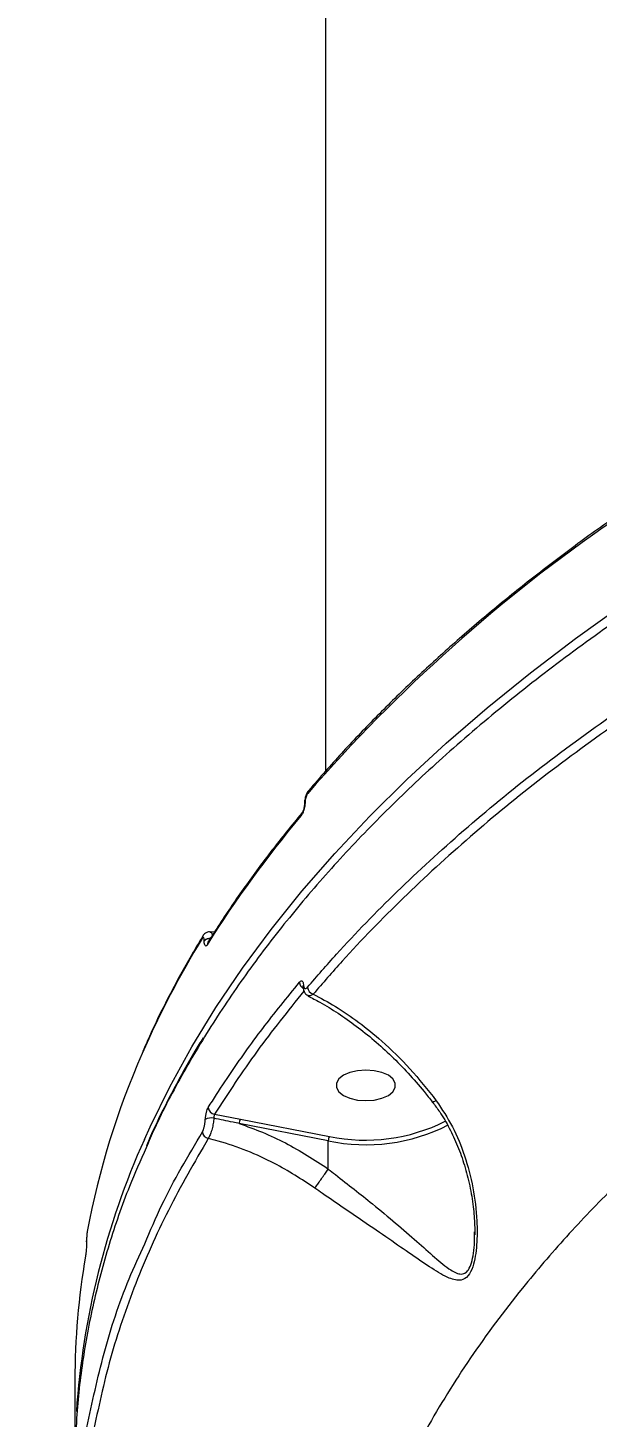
# Model space of a CAD drawing. Header units: millimetres. Extents: x -10881 to 8954, y -8695 to 5624.
# Drawn here: x -4941.7 to -4855.3, y 1811.5 to 2022.1 of the extents above; entities that cross this region are included whole.
import ezdxf

# ---------------------------------------------------------------- set-up
doc = ezdxf.new("R2010")
doc.units = ezdxf.units.MM
for name, color, linetype in [('DIKOM_ОБЪЕКТ', 7, 'Continuous'), ('DIKOM_РАЗМЕР_ЗОНА', 7, 'Continuous'), ('DIKOM_РАЗМЕР_ОБЪЕКТА', 7, 'Continuous')]:
    doc.layers.add(name, color=color, linetype=linetype)
doc.styles.add('style1', font='arial.ttf', dxfattribs={"width": 0.8})
doc.dimstyles.new('1-50', dxfattribs={"dimtxt": 300, "dimasz": 200, "dimexe": 100, "dimexo": 0, "dimgap": 100, "dimtad": 1, "dimtxsty": 'style1', "dimcen": 200, "dimclrd": 7, "dimclre": 7, "dimclrt": 7, "dimadec": 1, "dimazin": 2, "dimtfac": 1, "dimtmove": 0, "dimatfit": 2, "dimfxl": 0, "dimlwd": 25, "dimlwe": 18, "dimarcsym": 0})

# ---------------------------------------------------------------- blocks, each defined once
blk = doc.blocks.new('*D9')
at = {"layer": 'Defpoints', "color": 0, "transparency": 16777216}
for p in [(-9533.99, 4149), (-6877.05, 4149), (-2715.65, -5051.15)]:
    blk.add_point(p, dxfattribs=at)
at = {"layer": 'DIKOM_РАЗМЕР_ОБЪЕКТА', "color": 7, "lineweight": 18, "transparency": 16777216}
for p, q in [((-6877.05, 4149), (-9633.99, 4149)), ((-2715.65, -5051.15), (-9633.99, -5051.15))]:
    blk.add_line(p, q, dxfattribs=at)
at = {"layer": 'DIKOM_РАЗМЕР_ОБЪЕКТА', "color": 7, "lineweight": 25, "transparency": 16777216}
blk.add_line((-9533.99, -4851.15), (-9533.99, 3949), dxfattribs=at)
at = {"layer": 'DIKOM_РАЗМЕР_ОБЪЕКТА', "color": 7, "transparency": 16777216}
for points in [[(-9567.32, 3949), (-9500.66, 3949), (-9533.99, 4149)], [(-9567.32, -4851.15), (-9500.66, -4851.15), (-9533.99, -5051.15)]]:
    blk.add_solid(points, dxfattribs=at)
at = {"layer": 'DIKOM_РАЗМЕР_ОБЪЕКТА', "color": 7, "transparency": 16777216, "insert": (-9787.16, -451.07), "char_height": 300, "attachment_point": 5, "rotation": 90, "style": 'style1'}
blk.add_mtext('9200', dxfattribs=at)
blk = doc.blocks.new('*D10')
at = {"layer": 'Defpoints', "color": 0, "transparency": 16777216}
for p in [(-7152.73, 2730.8), (7385.22, 911.28), (7385.22, -7693.77)]:
    blk.add_point(p, dxfattribs=at)
at = {"layer": 'DIKOM_РАЗМЕР_ОБЪЕКТА', "color": 7, "lineweight": 18, "transparency": 16777216}
for p, q in [((-7152.73, 2730.8), (-7152.73, -7793.77)), ((7385.22, 911.28), (7385.22, -7793.77))]:
    blk.add_line(p, q, dxfattribs=at)
at = {"layer": 'DIKOM_РАЗМЕР_ОБЪЕКТА', "color": 7, "lineweight": 25, "transparency": 16777216}
blk.add_line((-6952.73, -7693.77), (7185.22, -7693.77), dxfattribs=at)
at = {"layer": 'DIKOM_РАЗМЕР_ОБЪЕКТА', "color": 7, "transparency": 16777216}
for points in [[(-6952.73, -7660.43), (-6952.73, -7727.1), (-7152.73, -7693.77)], [(7185.22, -7660.43), (7185.22, -7727.1), (7385.22, -7693.77)]]:
    blk.add_solid(points, dxfattribs=at)
at = {"layer": 'DIKOM_РАЗМЕР_ОБЪЕКТА', "color": 7, "transparency": 16777216, "insert": (116.24, -7440.59), "char_height": 300, "attachment_point": 5, "style": 'style1'}
blk.add_mtext('14500', dxfattribs=at)
blk = doc.blocks.new('*D11')
at = {"layer": 'Defpoints', "color": 0, "transparency": 16777216}
for p in [(-7028.45, 5624.13), (-10431.26, -7165.91), (-2784.83, -7165.91)]:
    blk.add_point(p, dxfattribs=at)
at = {"layer": 'DIKOM_РАЗМЕР_ЗОНА', "color": 7, "lineweight": 18, "transparency": 16777216}
for p, q in [((-7028.45, 5624.13), (-10531.26, 5624.13)), ((-2784.83, -7165.91), (-10531.26, -7165.91))]:
    blk.add_line(p, q, dxfattribs=at)
at = {"layer": 'DIKOM_РАЗМЕР_ЗОНА', "color": 7, "lineweight": 25, "transparency": 16777216}
blk.add_line((-10431.26, 5424.13), (-10431.26, -6965.91), dxfattribs=at)
at = {"layer": 'DIKOM_РАЗМЕР_ЗОНА', "color": 7, "transparency": 16777216}
for points in [[(-10464.6, 5424.13), (-10397.93, 5424.13), (-10431.26, 5624.13)], [(-10464.6, -6965.91), (-10397.93, -6965.91), (-10431.26, -7165.91)]]:
    blk.add_solid(points, dxfattribs=at)
at = {"layer": 'DIKOM_РАЗМЕР_ЗОНА', "color": 7, "transparency": 16777216, "insert": (-10684.43, -770.89), "char_height": 300, "attachment_point": 5, "rotation": 90, "style": 'style1'}
blk.add_mtext('12800', dxfattribs=at)
blk = doc.blocks.new('*D12')
at = {"layer": 'Defpoints', "color": 0, "transparency": 16777216}
for p in [(-9113.32, 3014.05), (8954.2, 2756.48), (8954.2, -8594.51)]:
    blk.add_point(p, dxfattribs=at)
at = {"layer": 'DIKOM_РАЗМЕР_ЗОНА', "color": 7, "lineweight": 18, "transparency": 16777216}
for p, q in [((-9113.32, 3014.05), (-9113.32, -8694.51)), ((8954.2, 2756.48), (8954.2, -8694.51))]:
    blk.add_line(p, q, dxfattribs=at)
at = {"layer": 'DIKOM_РАЗМЕР_ЗОНА', "color": 7, "lineweight": 25, "transparency": 16777216}
blk.add_line((-8913.32, -8594.51), (8754.2, -8594.51), dxfattribs=at)
at = {"layer": 'DIKOM_РАЗМЕР_ЗОНА', "color": 7, "transparency": 16777216}
for points in [[(-8913.32, -8561.18), (-8913.32, -8627.85), (-9113.32, -8594.51)], [(8754.2, -8561.18), (8754.2, -8627.85), (8954.2, -8594.51)]]:
    blk.add_solid(points, dxfattribs=at)
at = {"layer": 'DIKOM_РАЗМЕР_ЗОНА', "color": 7, "transparency": 16777216, "insert": (-79.56, -8341.34), "char_height": 300, "attachment_point": 5, "style": 'style1'}
blk.add_mtext('18000', dxfattribs=at)

msp = doc.modelspace()

# ---------------------------------------------------------------- linework, layer by layer
at = {"layer": 'DIKOM_ОБЪЕКТ', "color": 7, "linetype": 'Continuous', "lineweight": 15}
for p, q in [((-4896.515, 2171.598), (-4896.514, 1909.438)), ((-4899.707, 1904.536), (-4899.707, 1904.467)), ((-4899.624, 1904.741), (-4899.624, 1904.673)), ((-4913.346, 1885.037), (-4913.992, 1885.087)), ((-4914.909, 1883.675), (-4914.909, 1883.722)), ((-4914.348, 1883.501), (-4914.346, 1883.503)), ((-4913.349, 1857.435), (-4909.429, 1856.694)), ((-4896.098, 1853.414), (-4909.604, 1856.025)), ((-4909.429, 1856.694), (-4895.923, 1854.083)), ((-4896.098, 1849.129), (-4896.098, 1853.414)), ((-4932.756, 1838.206), (-4932.752, 1838.253)), ((-4932.752, 1838.253), (-4932.752, 1838.165)), ((-4873.937, 1839.173), (-4873.941, 1839.609)), ((-4932.756, 1838.206), (-4932.756, 1838.118)), ((-4932.756, 1838.118), (-4932.752, 1838.165)), ((-4934.514, 1817.086), (-4934.514, 1805.513))]:
    msp.add_line(p, q, dxfattribs=at)
at = {"layer": 'DIKOM_ОБЪЕКТ', "color": 7, "linetype": 'Continuous', "lineweight": 15, "flags": 128}
for points in [[(-4923.991, 1853.62), (-4923.129, 1855.528), (-4920.138, 1861.612), (-4916.806, 1867.649), (-4913.135, 1873.634), (-4909.128, 1879.562), (-4904.788, 1885.427), (-4900.121, 1891.225), (-4895.128, 1896.95), (-4889.815, 1902.599), (-4884.185, 1908.166), (-4878.244, 1913.646), (-4871.997, 1919.036), (-4865.449, 1924.329), (-4858.605, 1929.523), (-4851.472, 1934.612)], [(-4890.391, 1859.497), (-4889.123, 1859.591), (-4887.958, 1859.865), (-4886.99, 1860.296), (-4886.298, 1860.851), (-4885.937, 1861.484), (-4885.937, 1862.144), (-4886.298, 1862.776), (-4886.99, 1863.331), (-4887.958, 1863.763), (-4889.123, 1864.037), (-4890.391, 1864.131), (-4891.659, 1864.037), (-4892.824, 1863.763), (-4893.792, 1863.331), (-4894.484, 1862.776), (-4894.845, 1862.144), (-4894.845, 1861.484), (-4894.484, 1860.851), (-4893.792, 1860.296), (-4892.824, 1859.865), (-4891.659, 1859.591), (-4890.391, 1859.497)]]:
    msp.add_lwpolyline(points, dxfattribs=at)
at = {"layer": 'DIKOM_ОБЪЕКТ', "color": 7, "linetype": 'Continuous', "lineweight": 15}
for centre, radius, start, end in [((-4714.096, 1745.194), 245.251, 124.44822, 139.0084), ((-4898.547, 1906.081), 0.666, 140.14498, 181.27722), ((-4899.392, 1904.528), 0.315, 137.39081, 178.07077), ((-4899.393, 1904.46), 0.314, 137.35785, 178.84626), ((-4767.756, 1791.296), 173.069, 139.9569, 147.95341), ((-4899.586, 1902.657), 0.665, 139.79078, 181.29219), ((-4793.13, 1809.265), 143.187, 148.49535, 156.38014), ((-4914.515, 1884.097), 0.696, 148.79627, 180.52255), ((-4914.079, 1882.959), 1.128, 84.51338, 137.40686), ((-4914.086, 1882.922), 1.116, 85.60887, 137.51356), ((-4913.758, 1883.134), 0.694, 148.35626, 180.56499), ((-4899.34, 1877.516), 1.152, 184.04205, 241.44089), ((-4899.511, 1876.805), 0.436, 144.66723, 183.03943), ((-4898.085, 1876.766), 1.169, 184.15576, 255.01806), ((-4811.531, 1817.061), 123.205, 156.27316, 169.42084), ((-4913.194, 1858.535), 1.111, 184.60986, 261.94584), ((-4913.874, 1855.265), 1.607, 74.91755, 122.99319), ((-4908.294, 1856.039), 1.31, 149.97775, 180.61158), ((-4890.388, 1880.143), 27.333, 257.94097, 297.07095), ((-4890.415, 1880.237), 26.727, 258.10808, 296.81437), ((-4814.033, 1804.219), 120.546, 155.80681, 176.12252), ((-4914.095, 1854.858), 1.102, 184.55518, 259.41028), ((-4894.788, 1853.428), 1.31, 149.97733, 180.61168), ((-4822.244, 1817.059), 112.271, 170.32594, 179.98598)]:
    msp.add_arc(centre, radius, start, end, dxfattribs=at)
for points, knots in [([(-4515.516, 2020.062), (-4520.094, 2020.034), (-4530.466, 2019.97), (-4546.621, 2019.488), (-4563.976, 2018.621), (-4581.295, 2017.374), (-4598.652, 2015.744), (-4615.995, 2013.722), (-4633.31, 2011.3), (-4650.46, 2008.49), (-4667.193, 2005.336), (-4683.467, 2001.86), (-4699.283, 1998.08), (-4714.825, 1993.953), (-4730.155, 1989.456), (-4745.221, 1984.592), (-4760.003, 1979.355), (-4774.38, 1973.781), (-4788.142, 1967.952), (-4801.264, 1961.899), (-4813.759, 1955.636), (-4825.771, 1949.093), (-4837.347, 1942.236), (-4848.437, 1935.079), (-4859.019, 1927.618), (-4869.002, 1919.908), (-4878.134, 1912.153), (-4886.436, 1904.395), (-4893.955, 1896.653), (-4900.884, 1888.742), (-4907.239, 1880.626), (-4913.004, 1872.326), (-4918.097, 1863.835), (-4921.668, 1857.172), (-4923.304, 1853.313), (-4923.708, 1852.359)], [0, 0, 0, 0, 0.0243713, 0.055214, 0.0861096, 0.1171661, 0.1482767, 0.1800076, 0.2117963, 0.2437603, 0.2757834, 0.306626, 0.3375216, 0.3685781, 0.3996887, 0.4314197, 0.4632084, 0.4951724, 0.5271955, 0.5580381, 0.5889337, 0.6199902, 0.6511008, 0.6828318, 0.7146205, 0.7465845, 0.7786075, 0.8083481, 0.8381362, 0.8680683, 0.8980489, 0.9285831, 0.9591687, 0.9899103, 1, 1, 1, 1]), ([(-4576.068, 1949.996), (-4583.215, 1949.328), (-4597.533, 1947.99), (-4618.126, 1945.256), (-4637.893, 1942.068), (-4657.479, 1938.3), (-4677.365, 1933.809), (-4695.147, 1929.13), (-4710.286, 1924.65), (-4722.956, 1920.552), (-4735.331, 1916.192), (-4746.621, 1911.868), (-4756.856, 1907.649), (-4766.11, 1903.579), (-4775.121, 1899.353), (-4785.861, 1893.984), (-4798.368, 1887.172), (-4812.229, 1878.734), (-4824.667, 1870.221), (-4835.538, 1861.909), (-4844.67, 1854.161), (-4852.836, 1846.473), (-4860.11, 1838.876), (-4867.504, 1830.246), (-4874.733, 1820.525), (-4881.057, 1810.32), (-4886.032, 1800.573), (-4889.724, 1791.658), (-4892.539, 1782.965), (-4894.594, 1774.51), (-4896.009, 1765.048), (-4896.694, 1758.138), (-4896.488, 1754.081), (-4896.476, 1753.829)], [0, 0, 0, 0, 0.0404234, 0.0809794, 0.1182636, 0.1556516, 0.1972426, 0.2389778, 0.2666326, 0.2942873, 0.3221123, 0.3499373, 0.3724264, 0.3949155, 0.4174958, 0.440076, 0.4779797, 0.5184349, 0.5590224, 0.5925712, 0.6261951, 0.6564233, 0.6867064, 0.7171402, 0.7576621, 0.7983163, 0.8319195, 0.8655979, 0.8958744, 0.9262057, 0.9566877, 0.9973108, 1, 1, 1, 1]), ([(-4852.593, 1947.952), (-4853.786, 1947.109), (-4857.245, 1944.666), (-4862.774, 1940.548), (-4869.092, 1935.572), (-4875.139, 1930.506), (-4880.915, 1925.356), (-4886.417, 1920.125), (-4891.634, 1914.817), (-4895.819, 1910.269), (-4898.22, 1907.482), (-4899.059, 1906.508)], [0, 0, 0, 0, 0.065273, 0.1892971, 0.3133243, 0.4373494, 0.5613709, 0.6853868, 0.809395, 0.9333931, 1, 1, 1, 1]), ([(-4899.251, 1876.682), (-4897.796, 1878.357), (-4893.546, 1883.255), (-4885.802, 1891.219), (-4875.692, 1900.488), (-4864.71, 1909.547), (-4856.651, 1915.352), (-4852.616, 1918.258)], [0, 0, 0, 0, 0.1144542, 0.3345003, 0.5550756, 0.7772654, 1, 1, 1, 1]), ([(-4851.853, 1917.121), (-4855.831, 1914.256), (-4863.797, 1908.521), (-4874.725, 1899.524), (-4884.868, 1890.242), (-4892.66, 1882.235), (-4896.936, 1877.309), (-4898.387, 1875.637)], [0, 0, 0, 0, 0.2200461, 0.4406213, 0.6628108, 0.8855451, 1, 1, 1, 1]), ([(-4899.048, 1906.499), (-4899.084, 1906.463), (-4899.256, 1906.288), (-4899.448, 1905.876), (-4899.641, 1905.252), (-4899.724, 1904.781), (-4899.704, 1904.557), (-4899.702, 1904.538)], [0, 0, 0, 0, 0.0787037, 0.377796, 0.6637957, 0.9705174, 1, 1, 1, 1]), ([(-4899.213, 1906.066), (-4899.261, 1906), (-4899.358, 1905.866), (-4899.485, 1905.56), (-4899.577, 1905.225), (-4899.619, 1904.942), (-4899.623, 1904.793), (-4899.624, 1904.741)], [0, 0, 0, 0, 0.2288294, 0.4578465, 0.6785143, 0.8883618, 1, 1, 1, 1]), ([(-4899.624, 1904.673), (-4899.626, 1904.596), (-4899.632, 1904.369), (-4899.697, 1903.934), (-4899.838, 1903.418), (-4900.032, 1902.949), (-4900.178, 1902.744), (-4900.251, 1902.642)], [0, 0, 0, 0, 0.1082969, 0.3204328, 0.5430623, 0.7715679, 1, 1, 1, 1]), ([(-4899.708, 1904.467), (-4899.708, 1904.464), (-4899.705, 1904.411), (-4899.717, 1904.246), (-4899.756, 1903.976), (-4899.832, 1903.663), (-4899.934, 1903.379), (-4900.025, 1903.188), (-4900.089, 1903.093), (-4900.093, 1903.088), (-4900.094, 1903.086)], [0, 0, 0, 0, 0.0069969, 0.1392361, 0.2904703, 0.4645876, 0.6510857, 0.8100788, 0.9382454, 1, 1, 1, 1]), ([(-4900.099, 1903.08), (-4900.894, 1902.119), (-4903.197, 1899.332), (-4906.781, 1894.672), (-4910.762, 1889.108), (-4913.158, 1885.361), (-4914.349, 1883.499)], [0, 0, 0, 0, 0.1498871, 0.434446, 0.718974, 1, 1, 1, 1]), ([(-4913.99, 1885.04), (-4914.084, 1885.051), (-4914.295, 1885.077), (-4914.602, 1884.963), (-4914.865, 1884.777), (-4915.025, 1884.601), (-4915.088, 1884.486), (-4915.105, 1884.454)], [0, 0, 0, 0, 0.1990862, 0.4516687, 0.6805718, 0.9107478, 1, 1, 1, 1]), ([(-4913.995, 1885.033), (-4913.969, 1885.038), (-4913.875, 1885.053), (-4913.759, 1884.882), (-4913.705, 1884.628), (-4913.683, 1884.52)], [0, 0, 0, 0, 0.18528965, 0.65443464, 1, 1, 1, 1]), ([(-4915.111, 1884.457), (-4915.712, 1883.458), (-4917.451, 1880.563), (-4920.086, 1875.735), (-4922.523, 1870.886), (-4923.789, 1867.932), (-4924.224, 1866.918)], [0, 0, 0, 0, 0.1728398, 0.5006746, 0.828446, 1, 1, 1, 1]), ([(-4914.909, 1883.722), (-4914.91, 1883.784), (-4914.914, 1883.938), (-4914.951, 1884.121), (-4915.019, 1884.228), (-4915.11, 1884.228), (-4915.178, 1884.136), (-4915.211, 1884.09)], [0, 0, 0, 0, 0.14226816, 0.35709151, 0.5715532, 0.78571446, 1, 1, 1, 1]), ([(-4914.452, 1883.127), (-4914.504, 1883.059), (-4914.607, 1882.921), (-4914.744, 1882.922), (-4914.847, 1883.081), (-4914.901, 1883.354), (-4914.907, 1883.584), (-4914.909, 1883.675)], [0, 0, 0, 0, 0.2150376, 0.4299703, 0.6447112, 0.8592201, 1, 1, 1, 1]), ([(-4914.301, 1858.446), (-4914.096, 1858.772), (-4913.07, 1860.405), (-4910.43, 1864.419), (-4906.149, 1870.449), (-4902.376, 1875.105), (-4900.488, 1877.435)], [0, 0, 0, 0, 0.0507678, 0.2538476, 0.6266954, 1, 1, 1, 1]), ([(-4900.488, 1877.435), (-4900.465, 1877.462), (-4900.372, 1877.566), (-4900.214, 1877.656), (-4900.044, 1877.61), (-4899.917, 1877.415), (-4899.883, 1877.176), (-4899.866, 1877.056)], [0, 0, 0, 0, 0.0825824, 0.3217227, 0.5513052, 0.7756177, 1, 1, 1, 1]), ([(-4899.956, 1876.859), (-4899.957, 1876.859), (-4899.957, 1876.86), (-4899.949, 1876.827), (-4899.947, 1876.784), (-4899.947, 1876.774)], [0, 0, 0, 0, 0.3240954, 0.8519691, 1, 1, 1, 1]), ([(-4899.942, 1876.782), (-4899.94, 1876.751), (-4899.931, 1876.489), (-4899.823, 1876.108), (-4899.555, 1875.651), (-4899.287, 1875.494), (-4899.17, 1875.425)], [0, 0, 0, 0, 0.0555801, 0.4642269, 0.7655767, 1, 1, 1, 1]), ([(-4899.866, 1877.056), (-4899.85, 1876.938), (-4899.817, 1876.702), (-4899.691, 1876.509), (-4899.523, 1876.465), (-4899.367, 1876.554), (-4899.274, 1876.655), (-4899.251, 1876.682)], [0, 0, 0, 0, 0.2256675, 0.4513623, 0.6801796, 0.9175966, 1, 1, 1, 1]), ([(-4899.786, 1876.103), (-4902.22, 1873.082), (-4907.169, 1866.942), (-4911.267, 1860.638), (-4913.349, 1857.435)], [0, 0, 0, 0, 0.49194637, 1, 1, 1, 1]), ([(-4899.18, 1875.34), (-4898.578, 1875.039), (-4897.048, 1874.276), (-4894.598, 1872.759), (-4891.847, 1870.834), (-4889.139, 1868.658), (-4886.501, 1866.268), (-4883.974, 1863.676), (-4881.895, 1861.328), (-4880.725, 1859.79), (-4880.301, 1859.232)], [0, 0, 0, 0, 0.0889572, 0.22581983, 0.36402382, 0.50319858, 0.64285871, 0.78233723, 0.92103163, 1, 1, 1, 1]), ([(-4898.387, 1875.637), (-4898.435, 1875.598), (-4898.621, 1875.446), (-4898.896, 1875.32), (-4899.07, 1875.399), (-4899.138, 1875.429)], [0, 0, 0, 0, 0.17441698, 0.67901735, 1, 1, 1, 1]), ([(-4898.387, 1875.637), (-4897.264, 1875.039), (-4894.935, 1873.797), (-4891.447, 1871.404), (-4887.636, 1868.3), (-4883.618, 1864.395), (-4881.033, 1861.134), (-4879.726, 1859.485)], [0, 0, 0, 0, 0.1665418, 0.3455483, 0.526757, 0.7607811, 1, 1, 1, 1]), ([(-4915.086, 1868.997), (-4915.504, 1868.327), (-4917.099, 1865.775), (-4919.549, 1861.282), (-4922.006, 1856.504), (-4923.272, 1853.613), (-4923.69, 1852.657)], [0, 0, 0, 0, 0.1246743, 0.4752279, 0.8264625, 1, 1, 1, 1]), ([(-4879.726, 1859.485), (-4878.866, 1858.189), (-4877.123, 1855.562), (-4875.316, 1851.079), (-4874.059, 1846.278), (-4873.508, 1841.706), (-4873.519, 1838.21), (-4873.789, 1835.88), (-4874.184, 1834.187), (-4874.899, 1832.761), (-4875.852, 1832.231), (-4876.829, 1832.282), (-4878.254, 1832.75), (-4880.375, 1834.022), (-4883.409, 1836.097), (-4886.89, 1838.519), (-4890.41, 1840.929), (-4893.828, 1843.254), (-4896.306, 1844.949), (-4897.751, 1845.968), (-4898.144, 1846.244)], [0, 0, 0, 0, 0.0704036, 0.1427031, 0.2195593, 0.2979651, 0.3555927, 0.3848666, 0.4149661, 0.4491209, 0.4886795, 0.5172627, 0.546521, 0.6240214, 0.7036981, 0.7828119, 0.8640045, 0.920468, 0.9784132, 1, 1, 1, 1]), ([(-4879.726, 1859.485), (-4879.752, 1859.47), (-4879.913, 1859.38), (-4880.136, 1859.273), (-4880.186, 1859.296), (-4880.209, 1859.306)], [0, 0, 0, 0, 0.09541376, 0.59605957, 1, 1, 1, 1]), ([(-4914.749, 1856.613), (-4914.747, 1856.648), (-4914.738, 1856.839), (-4914.695, 1857.216), (-4914.593, 1857.711), (-4914.457, 1858.154), (-4914.353, 1858.348), (-4914.301, 1858.446)], [0, 0, 0, 0, 0.0535395, 0.2897948, 0.5263616, 0.7631292, 1, 1, 1, 1]), ([(-4913.349, 1857.435), (-4913.362, 1857.402), (-4913.388, 1857.335), (-4913.421, 1857.185), (-4913.445, 1857.019), (-4913.454, 1856.892), (-4913.456, 1856.828), (-4913.456, 1856.816)], [0, 0, 0, 0, 0.2371772, 0.4742074, 0.7107529, 0.9465992, 1, 1, 1, 1]), ([(-4880.285, 1859.254), (-4879.919, 1858.77), (-4878.976, 1857.523), (-4877.705, 1855.3), (-4876.437, 1852.601), (-4875.408, 1849.676), (-4874.601, 1846.578), (-4874.103, 1843.526), (-4873.892, 1841.031), (-4873.902, 1839.649), (-4873.905, 1839.173)], [0, 0, 0, 0, 0.0834886, 0.2151859, 0.3533912, 0.4968824, 0.6455681, 0.7987753, 0.9307864, 1, 1, 1, 1]), ([(-4915.193, 1854.77), (-4915.142, 1854.868), (-4915.041, 1855.063), (-4914.906, 1855.508), (-4914.804, 1856.005), (-4914.761, 1856.384), (-4914.751, 1856.577), (-4914.749, 1856.613)], [0, 0, 0, 0, 0.2363546, 0.4725827, 0.7091512, 0.9458514, 1, 1, 1, 1]), ([(-4913.456, 1856.816), (-4913.461, 1856.757), (-4913.486, 1856.438), (-4913.577, 1855.812), (-4913.773, 1854.991), (-4914.024, 1854.257), (-4914.206, 1853.935), (-4914.297, 1853.774)], [0, 0, 0, 0, 0.0542198, 0.2910956, 0.5276365, 0.7637336, 1, 1, 1, 1]), ([(-4909.604, 1856.025), (-4909.917, 1856.092), (-4911.198, 1856.366), (-4912.484, 1856.623), (-4913.456, 1856.816)], [0, 0, 0, 0, 0.2435998, 1, 1, 1, 1]), ([(-4909.604, 1856.025), (-4908.425, 1855.599), (-4906.057, 1854.745), (-4901.451, 1852.61), (-4898.233, 1850.517), (-4896.098, 1849.129)], [0, 0, 0, 0, 0.2504012, 0.5028662, 1, 1, 1, 1]), ([(-4914.297, 1853.774), (-4916.394, 1850.149), (-4920.592, 1842.889), (-4925.465, 1831.765), (-4929.371, 1820.484), (-4930.976, 1812.867), (-4931.779, 1809.053)], [0, 0, 0, 0, 0.2482526, 0.4971936, 0.7482408, 1, 1, 1, 1]), ([(-4923.939, 1837.804), (-4923.105, 1839.768), (-4920.674, 1845.488), (-4917.366, 1851.091), (-4915.193, 1854.77)], [0, 0, 0, 0, 0.3433966, 1, 1, 1, 1]), ([(-4898.144, 1846.244), (-4900.153, 1847.558), (-4903.46, 1849.72), (-4908.449, 1851.95), (-4911.829, 1853.127), (-4913.795, 1853.643), (-4914.297, 1853.774)], [0, 0, 0, 0, 0.3957843, 0.6516337, 0.9109959, 1, 1, 1, 1]), ([(-4923.708, 1852.359), (-4924.582, 1850.408), (-4926.757, 1845.548), (-4929.428, 1837.689), (-4931.829, 1828.797), (-4933.464, 1819.833), (-4934.397, 1811.487), (-4934.431, 1806.135), (-4934.445, 1803.793)], [0, 0, 0, 0, 0.1226392, 0.3053309, 0.4883364, 0.6722949, 0.8565739, 1, 1, 1, 1]), ([(-4898.144, 1846.244), (-4898.128, 1846.266), (-4898.057, 1846.364), (-4897.86, 1846.638), (-4897.496, 1847.147), (-4897.013, 1847.827), (-4896.518, 1848.528), (-4896.239, 1848.925), (-4896.1, 1849.123)], [0, 0, 0, 0, 0.035214, 0.1540698, 0.365553, 0.5770355, 0.7885178, 1, 1, 1, 1]), ([(-4896.098, 1849.129), (-4896.099, 1849.128), (-4896.099, 1849.126), (-4896.1, 1849.124), (-4896.1, 1849.123)], [0, 0, 0, 0, 0.65633916, 1, 1, 1, 1]), ([(-4896.1, 1849.123), (-4896.1, 1849.123), (-4895.739, 1848.84), (-4894.417, 1847.807), (-4892.137, 1846.027), (-4889.033, 1843.554), (-4885.803, 1840.88), (-4882.673, 1838.153), (-4879.914, 1835.694), (-4878.018, 1834.094), (-4876.715, 1833.357), (-4875.936, 1833.143), (-4875.357, 1833.318), (-4874.868, 1833.802), (-4874.599, 1834.313), (-4874.292, 1835.237), (-4874.067, 1836.388), (-4873.904, 1837.85), (-4873.928, 1838.811), (-4873.937, 1839.173)], [0, 0, 0, 0, 0.0000497, 0.0327668, 0.119913, 0.2092586, 0.3325416, 0.4588779, 0.578504, 0.7004777, 0.7424945, 0.7853146, 0.8276161, 0.8405556, 0.8786362, 0.8876852, 0.929642, 0.9735689, 1, 1, 1, 1]), ([(-4932.642, 1839.68), (-4932.658, 1839.579), (-4932.686, 1839.4), (-4932.72, 1839.038), (-4932.741, 1838.697), (-4932.751, 1838.431), (-4932.751, 1838.295), (-4932.752, 1838.253)], [0, 0, 0, 0, 0.3025704, 0.534681, 0.7254608, 0.9171004, 1, 1, 1, 1]), ([(-4932.752, 1838.165), (-4932.752, 1838.103), (-4932.753, 1837.889), (-4932.768, 1837.465), (-4932.803, 1836.918), (-4932.854, 1836.354), (-4932.895, 1836.077), (-4932.918, 1835.925)], [0, 0, 0, 0, 0.0796272, 0.2757181, 0.4707552, 0.7105349, 1, 1, 1, 1]), ([(-4932.706, 1809.951), (-4931.902, 1813.718), (-4930.29, 1821.264), (-4927.258, 1830.557), (-4924.752, 1836.03), (-4923.939, 1837.804)], [0, 0, 0, 0, 0.40263256, 0.80638174, 1, 1, 1, 1])]:
    msp.add_open_spline(points, degree=3, knots=knots, dxfattribs=at)

# ---------------------------------------------------------------- dimensions: what is measured, and where the dimension line sits
at = {"layer": 'DIKOM_РАЗМЕР_ЗОНА'}
dim = msp.add_linear_dim(base=(-10431.262, -7165.906), p1=(-7028.448, 5624.134), p2=(-2784.833, -7165.906), angle=90, text='12800', dimstyle='1-50', dxfattribs=at)
dim.commit()
dim.dimension.update_dxf_attribs({"geometry": '*D11', "text_midpoint": (-10431.262, -770.886), "dimtype": 160})
dim = msp.add_linear_dim(base=(8954.2, -8594.513), p1=(-9113.319, 3014.045), p2=(8954.2, 2756.48), text='18000', dimstyle='1-50', dxfattribs=at)
dim.commit()
dim.dimension.update_dxf_attribs({"geometry": '*D12', "text_midpoint": (-79.559, -8594.513), "dimtype": 160})
at = {"layer": 'DIKOM_РАЗМЕР_ОБЪЕКТА'}
dim = msp.add_linear_dim(base=(-9533.989, 4149.001), p1=(-2715.652, -5051.147), p2=(-6877.054, 4149.001), angle=90, text='9200', dimstyle='1-50', dxfattribs=at)
dim.commit()
dim.dimension.update_dxf_attribs({"geometry": '*D9', "text_midpoint": (-9533.989, -451.073), "dimtype": 160})
dim = msp.add_linear_dim(base=(7385.217, -7693.766), p1=(-7152.73, 2730.795), p2=(7385.217, 911.281), text='14500', dimstyle='1-50', dxfattribs=at)
dim.commit()
dim.dimension.update_dxf_attribs({"geometry": '*D10', "text_midpoint": (116.244, -7693.766), "dimtype": 160})

doc.saveas('drawing.dxf')
